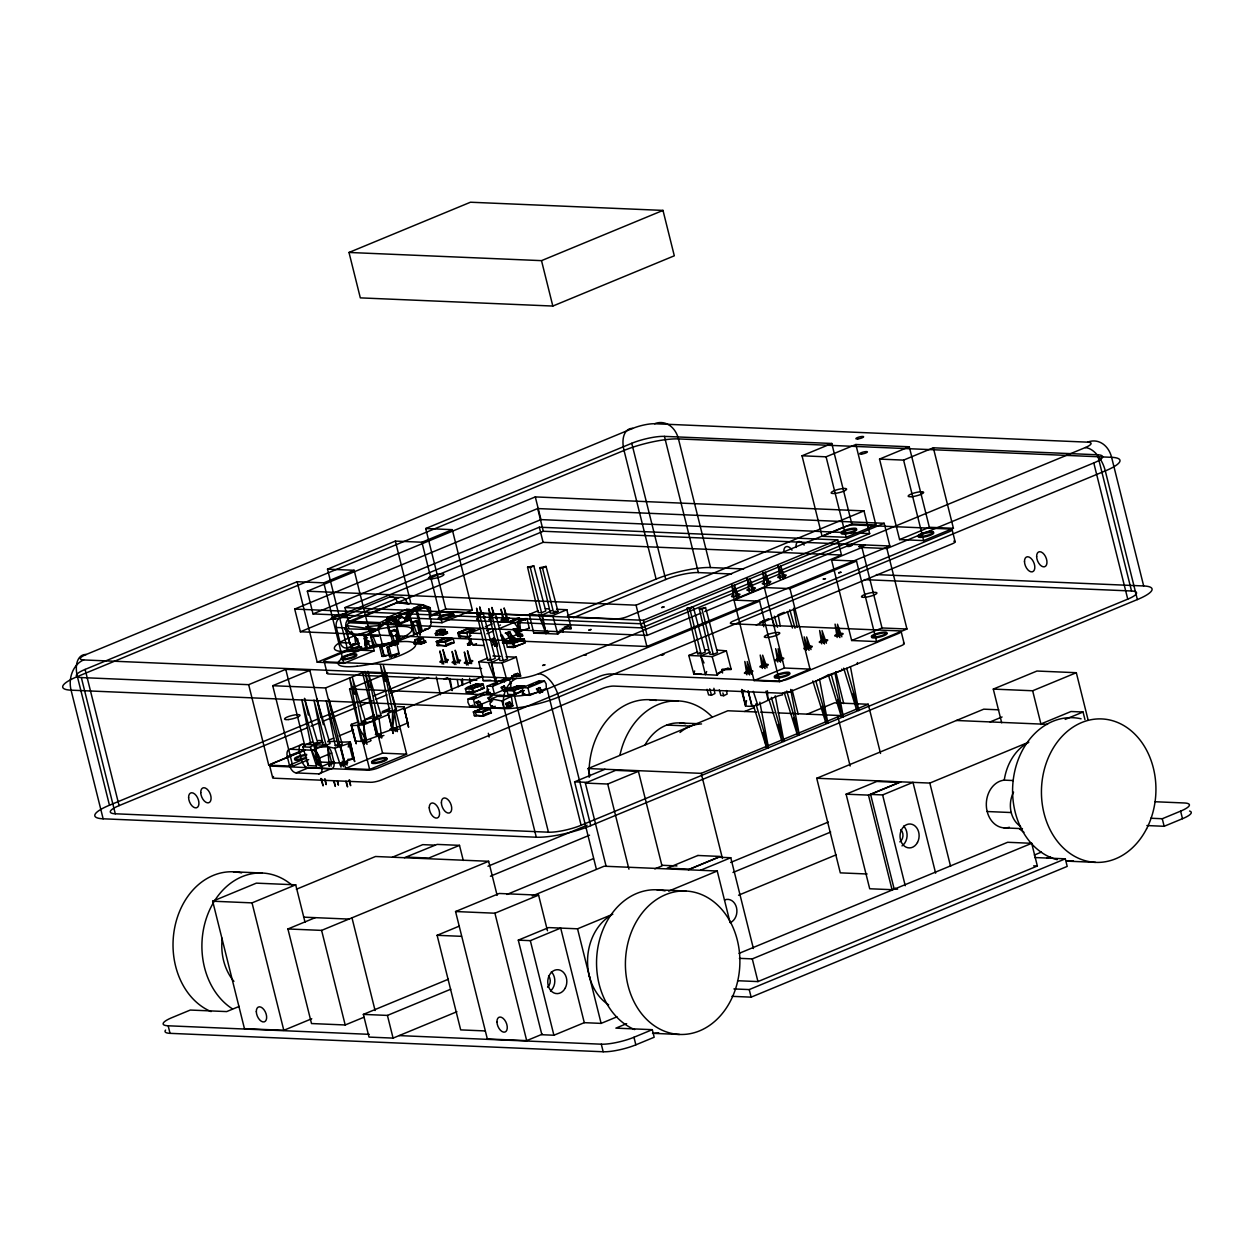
<?xml version="1.0" encoding="UTF-8"?>
<svg xmlns="http://www.w3.org/2000/svg" width="1254" height="1254" viewBox="0 0 1254 1254"><rect width="100%" height="100%" fill="white"/><g stroke="black" fill="none" stroke-linecap="round" stroke-linejoin="round"><path stroke-width="1.5" d="M329.3 762.448L329.269 766.46L327.607 746.71L315.13 747.4L320.287 766.21L319.723 762.04L334.975 762.683M533.514 684.48L533.875 684.355M373.018 719.592L372.971 720.972L363.613 724.843L366.999 744.327L364.648 740.785L376.874 736.396L373.018 719.592L379.037 718.464L388.395 714.592L388.238 713.338L396.515 709.153L383.269 664.949L392.627 710.752L392.094 728.778L393.145 733.496L388.395 714.592M857.375 663.899L857.438 662.551M467.883 645.214L472.523 643.851L467.883 645.214L467.491 643.757L469.215 643.553L469.498 638.223M523.294 690.672L522.322 694.152L523.545 694.622M470.093 644.869L471.206 638.788M491.976 696.754L489.922 692.443L484.561 692.239L468.071 699.042L467.899 702.24L469.905 706.519L475.282 706.739L490.142 700.594M488.997 693.603L494.374 693.823L510.88 687.004L510.676 682.348L508.999 679.543L503.653 679.323L487.163 686.126L487.351 690.829M522.604 687.631L522.416 690.829L524.454 695.108L529.815 695.327L546.336 688.509L546.133 683.853L544.455 681.047L539.095 680.828L522.604 687.631L527.965 687.897L544.455 681.047M488.088 693.117L488.292 689.825M517.839 688.728L518.012 685.86L524.799 686.11L513.247 690.891L506.992 690.625L507.948 694.402L514.203 694.669L524.219 690.531M312.277 741.898L304.236 745.252L302.904 746.882L308.186 765.567L316.557 766.053L317.074 761.915L313.923 744.719L301.759 699.591L310.835 744.578M339.693 742.258L350.195 741.851L348.878 743.481L352.797 758.889L341.511 762.965L341.01 767.103L334.771 748.23L327.607 746.71L331.448 761.915M403.976 706.833L408.569 727.116L403.976 706.833L397.487 706.598M480.329 628.818L470.125 633.035L469.247 638.741L473.119 645.042L484.279 645.512M348.267 747.055L348.878 743.481L334.771 748.23M785.333 691.879L782.402 693.603L782.559 694.857C769.658 696.958 759.046 708.4 745.472 705.955L746.538 700.625M493.794 684.386L495.361 684.073L494.076 684.386M496.49 683.258L496.333 683.273M529.251 685.891L530.16 685.656M531.962 684.684L531.32 685.139M453.243 638.85L444.104 638.364L453.243 638.85L454.183 642.644L446.283 645.904L437.129 645.528L436.815 641.39L445.139 641.468L446.283 645.904L439.339 644.964L437.427 641.139L436.188 641.734L445.342 642.126L453.243 638.85L452.428 638.443M466.19 636.907L467.883 636.969L466.723 632.533L457.788 632.8L466.943 633.192L474.843 629.916L466.316 629.179L457.788 632.8L458.729 636.593L467.883 636.969L471.049 635.668M473.416 711.943L474.655 711.332L476.551 715.156L483.511 716.112L482.351 711.661L473.416 711.943L482.555 712.319L490.455 709.059L481.944 708.322L473.416 711.943L474.357 715.721L483.511 716.112L491.396 712.836L489.64 708.651M475.313 697.428C478.605 696.08 472.35 698.321 475.36 697.537M501.929 681.361L500.503 681.659L501.882 681.345M535.975 683.148L537.386 682.834L536.069 683.022M409.165 614.899L407.691 619.789C413.209 614.162 413.538 604.71 423.194 604.82L430.216 607.72L430.937 614.397L427.504 607.061L423.633 606.873M349.38 745.393L350.195 741.851L354.616 761.476L350.195 741.851M415.262 607.516L410.904 609.977L406.077 618.755L409.447 609.319L406.86 609.334L387.031 617.626L387.58 619.868L389.994 619.742L392.032 617.391L398.991 621.404L397.863 623.943L390.558 619.382L387.486 619.021L386.812 622.062L377.282 629.774L365.29 636.405L369.679 645.998L384.288 644.117M491.396 698.854L489.922 704.137L491.834 707.711L503.936 708.228L512.572 704.654L511.381 696.362L499.672 695.437L491.396 698.854L501.945 700.97L511.381 696.362L498.528 696.409M694.638 670.953L693.791 673.962L717.257 675.201L719.89 672.019L727.869 668.021L731.192 669.385L726.364 650.857L716.739 650.027M483.809 693.807L482.978 693.854M410.074 619.335L413.82 634.414L429.714 627.925L431.439 622.517L428.429 610.432L425.075 607.453L415.967 610.212L410.152 613.598L407.785 620.354L393.803 624.57L397.314 616.075L407.174 612.814L404.525 620.855L411.187 619.429L414.557 634.618L391.844 643.506L392.941 643.521L387.705 622.486L382.783 622.721M408.773 609.914L414.588 610.118L415.748 607.391L417.096 608.425L427.504 607.061L411.625 611.137M496.631 677.85L495.393 680.969L483.245 680.624L478.762 661.767L487.602 658.162M538.154 610.729L529.298 614.335L533.781 633.192L545.945 633.536L547.167 630.417M706.66 671.533L705.438 674.668L700.767 655.967L688.791 655.466L693.791 673.962L700.97 673.743M392.957 643.13L399.775 640.966L393.019 643.239M358.769 635.323L366.591 635.292L377.282 629.774L380.213 622.595L385.746 619.758L386.812 622.062M472.021 688.336L474.278 692.004L472.633 692.898L472.021 688.336L481.74 684.323L483.229 684.339L484.169 688.132L472.633 692.898L466.378 692.631L465.438 688.854L476.457 684.104L483.229 684.339L471.692 689.12L465.438 688.854L466.253 688.101M513.043 642.926L515.3 646.594L513.654 647.487L513.043 642.926L522.777 638.913L524.25 638.929L525.207 642.722L513.654 647.487L507.4 647.221L506.459 643.443L517.479 638.678L524.25 638.929L512.714 643.71L506.459 643.443L507.274 642.691M516.319 693.791L514.203 694.669L513.591 690.108L524.799 686.11L523.31 686.095M501.725 681.11L503.262 680.906L501.788 680.985M502.149 681.283L495.393 680.969L491.27 662.723L499.578 658.616M564.002 628.834L571.197 628.615L568.156 626.012L557.764 634.069L545.945 633.536L541.822 615.291L551.713 610.541M389.633 634.477L386.561 621.843L387.172 620.62L397.314 616.075L400.81 615.808L407.785 620.354M389.853 644.854L389.257 643.647L384.398 645.732L376.419 644.525L382.47 644.822L378.536 629.916L380.84 625.433L387.705 622.486M361.544 741.412L357.703 725.956L365.619 738.967L364.648 740.785L363.613 724.843L351.245 725.705L355.18 741.114L361.544 741.412L365.619 738.967L364.867 733.668M400.81 615.808L396.06 624.461L399.242 640.433L396.06 624.461L386.561 621.843M359.428 643.365L350.477 644.964L345.085 628.771L349.396 621.263L397.346 602.406L406.986 602.641A7.979 6.364 -87.6 0 0 399.023 597.578L389.398 597.17L340.524 617.391A7.979 6.364 -87.6 0 0 336.338 627.47L340.116 642.597A7.979 6.364 -87.6 0 0 348.079 647.66L357.703 648.067L361.324 646.578M529.925 685.515L530.818 685.593L529.893 685.828M398.991 621.404L392.032 617.391L389.994 619.742L387.031 617.626L390.558 619.382L386.749 621.639L385.746 619.758L387.486 619.021M425.576 640.778L420.952 642.691L413.695 642.393L414.055 643.788L421.297 644.101L425.921 642.189L424.604 640.841M447.176 631.844L442.552 633.756L435.295 633.458L435.655 634.853L442.897 635.167L447.521 633.254L447.176 631.844L442.615 631.75L445.86 631.922L444.872 629.477L440.373 629.273L436.392 630.919L436.658 633.521L441.455 633.725L445.86 631.922M399.07 653.726L396.828 643.992L387.22 647.095L389.696 656.767L399.07 653.726L397.33 653.6M529.298 628.301L527.056 618.551L517.447 621.67L519.908 631.326L529.47 628.082M500.471 624.978L500.017 625.213M472.868 698.603L474.796 698.086L472.93 698.478M504.124 680.029L502.258 680.42L504.124 680.029L503.34 679.919M315.13 747.4L316.604 745.801L313.923 744.719L310.318 747.196L302.904 746.882M462.428 678.759L462.726 684.982M404.415 638.208L404.572 638.067M417.41 642.518L414.055 643.788M511.334 683.289L509.861 683.775M544.832 664.965L542.606 665.498L544.816 664.777M588.894 630.01L591.136 629.461L588.988 630.182M508.81 707.193L511.052 706.629M511.068 706.801L508.905 707.35M586.355 654.745L584.145 655.309L586.323 654.588M661.704 607.422L663.946 606.858M663.962 607.046L661.767 607.579M661.469 654.917L663.711 654.353M663.742 654.51L661.563 655.09M838.66 572.717L840.917 572.153M840.917 572.341L838.691 572.874M394.273 655.873L396.515 655.309L394.305 656.03M512.714 643.71L513.529 642.957M471.692 689.12L472.507 688.368M517.526 685.844L518.545 685.844L506.992 690.625L518.012 685.86M513.247 690.891L514.077 690.123M492.524 705.657L491.49 706.582L493.48 706.692M365.29 636.405L366.591 635.292L360.791 635.182M473.15 699.058L473.714 698.588M480.596 695.312L480.376 695.045M482.806 694.418L482.618 694.183M509.108 706.958L507.604 706.425L506.867 704.105L509.594 701.911L512.917 705.798L507.29 707.334L505.879 703.447L509.594 701.911L510.942 705.736L512.917 705.798M538.624 682.38L537.214 682.584L538.64 682.333M496.741 683.305L496.114 683.54M515.551 630.166L517.526 628.599L520.504 634.085L522.369 634.446L522.699 635.888L520.332 636.875L517.777 636.295L513.262 628.912L517.526 628.599L513.262 628.912L515.551 630.166L518.137 635.073L522.369 634.446M494.013 684.261L494.797 684.308M531.79 684.794L532.856 684.747L531.931 684.982M493.214 684.809L493.449 684.621M509.97 678.837L517.604 673.429L520.645 676.047L511.663 676.314M513.56 630.543L516.005 628.818L520.269 635.355L522.699 635.888M476.175 702.804L478.526 701.158L479.686 701.707L482.367 705.783L479.984 706.786L476.003 702.083L478.526 701.158L482.367 705.783M414.588 610.118L413.695 608.206L414.698 610.087L423.194 604.82L397.346 602.406A7.979 6.364 -87.6 0 0 389.398 597.17M389.994 729.201L392.91 727.304M529.517 686.157L528.859 686.204M506.992 690.625L507.807 689.857M496.176 683.461L497.399 683.242L496.474 683.477M391.624 656.83L389.884 656.532A17.854 3.746 -14 0 1 396.17 653.883M501.945 687.929L504.202 686.769L506.067 690.123L507.086 689.778L503.779 690.499L501.929 687.145L500.926 687.411L503.638 691.126L507.227 690.484M477.084 703.228L479.341 702.068M488.637 698.447L491.035 696.66L487.618 697.945L491.537 702.005M537.386 689.434L539.659 688.274L541.509 691.628L542.543 691.283L539.236 692.004L537.37 688.65L536.367 688.932L539.095 692.631L542.684 691.989M365.886 719.294L374.46 714.952M817.169 680.546L827.452 675.326M469.215 643.553L471.661 642.33M365.572 648.099L364.271 635.95L377.282 629.774L345.085 628.771L353.644 635.668L356.935 635.104M515.002 630.997L517.259 629.869M707.052 689.308L708.588 694.888L711.52 695.202L714.921 693.54L713.902 688.274M719.279 689.825L720.815 695.406L723.746 695.719L727.148 694.058L726.458 690.546M457.788 632.8L459.027 632.204L460.422 636.656M521.915 630.386C519.877 634.555 520.849 627.094 519.344 621.749L517.447 621.67M506.929 640.825L502.509 641.202L504.563 641.938L506.929 640.825L507.259 642.283L504.892 643.271L502.399 642.691L507.259 642.283M505.409 633.192L507.4 632.8L510.221 638.004L512.275 638.756L514.657 637.628L514.986 639.085L512.604 640.073L510.112 639.509L507.165 634.038L505.409 633.192L509.814 631.797L512.792 637.283L514.657 637.628M429.714 627.925L422.394 631.326L417.127 610.306M444.135 642.079L451.957 638.505L445.201 638.129L437.317 641.484L444.135 642.079L437.317 641.484L445.295 638.521L451.957 638.505L444.041 641.656M465.736 633.145L473.557 629.571L466.786 629.194L458.917 632.549L465.736 633.145L458.917 632.549L466.896 629.586L473.557 629.571L465.626 632.721M481.364 712.272L489.185 708.698L482.414 708.322L474.545 711.676L481.364 712.272L474.545 711.676L482.524 708.714L489.185 708.698L481.254 711.849M527.573 567.184L530.285 567.498L533.812 565.899L545.788 610.964L541.54 612.72L538.17 612.579L527.573 567.184L533.812 565.899M539.8 567.701L542.512 568.015L546.039 566.416L558.014 611.482L553.751 613.253L550.381 613.096L539.8 567.701L546.039 566.416M477.037 614.617L479.749 614.93L483.276 613.331L495.236 658.397L490.988 660.153L487.618 660.012L477.037 614.617L483.276 613.331M489.248 615.134L491.976 615.448L495.502 613.849L507.462 658.914L503.215 660.67L499.844 660.529L489.248 615.134L495.502 613.849M687.067 608.315L689.778 608.629L693.305 607.03L705.281 652.096L701.017 653.851L697.647 653.71L687.067 608.315L693.305 607.03M699.293 608.833L702.005 609.146L705.532 607.547L717.492 652.613L713.244 654.369L709.874 654.227L699.293 608.833L705.532 607.547M507.98 642.816L516.397 638.991C541.164 638.788 487.461 647.801 516.397 638.991L522.746 639.556M466.958 688.227L475.376 684.402C500.127 684.198 446.455 693.211 475.376 684.402L481.708 684.966M508.513 689.982L516.946 686.173C541.697 685.969 488.025 694.982 516.946 686.173L523.279 686.737M688.916 726.865L690.782 726.082L666.72 725.063M489.969 629.21L489.734 629.445M507.29 707.334L510.942 705.736M507.604 706.425L511.397 704.779M519.485 618.222L509.892 621.341L517.588 618.144L519.485 618.222L520.065 619.413M387.267 655.419L381.984 656.312L379.664 646.766L384.398 645.732M391.687 655.826L393.521 655.027M522.589 639.164L514.156 642.785L507.917 642.393M481.567 684.574L473.134 688.18L466.896 687.803M523.122 686.346L514.704 689.951L508.466 689.575M376.2 734.201L375.338 734.562M476.003 702.083L478.934 705.814L481.317 704.795M390.135 644.697L392.941 643.521M506.365 704.67L510.049 703.118M491.96 639.195L494.374 638.176L497.352 643.663L494.969 644.65L491.96 639.195L489.859 639.665L491.74 640.433L494.687 645.888L497.164 646.453L496.85 644.995L494.969 644.65M507.4 632.8L509.814 631.797M501.929 687.145L504.343 686.126L506.146 689.465M537.37 688.65L539.784 687.647L541.603 690.97M379.664 646.766L389.257 643.647M486.881 633.756L493.668 630.934M498.778 628.818L514.062 622.486L517.573 627.251L517.071 634.508L503.465 640.136M491.74 640.433L494.107 639.462L497.101 644.917L494.687 645.888M518.137 635.073L520.504 634.085M487.163 686.126L492.508 686.377L508.999 679.543M468.071 699.042L473.432 699.277L489.922 692.443M349.004 252.462L470.469 202.223L662.99 210.406L674.307 255.8L552.826 306.054L360.321 297.872L349.004 252.462L541.509 260.644L662.99 210.406M86.165 654.494L632.815 428.366A15.957 3.339 -14 0 1 654.588 423.742L1087.72 442.16A23.92 19.076 -87.6 0 1 1111.608 457.318L1143.679 585.963A39.877 8.355 -14 0 1 1137.378 599.553L590.728 825.681A39.877 8.355 -14 0 1 536.289 837.217L103.141 818.799L71.07 690.17A23.92 19.076 -87.6 0 1 83.642 659.933A15.957 3.339 -14 0 1 86.165 654.494A23.92 13.559 67.5 0 0 77.387 676.58A39.877 8.355 -14 0 0 71.07 690.17L504.218 708.573A39.877 8.355 -14 0 0 558.657 697.036L1105.291 470.908A39.877 8.355 -14 0 0 1111.608 457.318L678.461 438.916A39.877 8.355 -14 0 0 624.037 450.452L77.387 676.58L109.459 805.225A39.877 8.355 -14 0 0 103.141 818.799M933.337 447.803L953.416 528.295L923.649 540.599L899.588 539.581L879.524 459.089L903.585 460.108L933.337 447.803L1097.563 454.779L1131.531 590.995A23.92 5.016 -14 0 1 1127.754 599.146L581.104 825.273A23.92 5.016 -14 0 1 548.437 832.186L115.29 813.783L81.338 677.568A23.92 5.016 -14 0 1 85.115 669.417L297.135 581.715L323.798 582.844L354.161 570.288L374.241 650.779L343.862 663.35L317.215 662.206L297.135 581.715M374.241 650.779L347.577 649.65L327.513 569.159L395.339 541.101L421.924 542.23L452.286 529.658L472.35 610.149L441.988 622.721L430.592 622.235M472.35 610.149L445.781 609.021L425.702 528.53L631.765 443.289A23.92 5.016 -14 0 1 664.432 436.376L831.778 443.477L851.842 523.984L875.903 525.003L855.839 444.512L826.088 456.817L802.027 455.782L822.091 536.289L846.152 537.308L875.903 525.003M307.355 591.198L535.301 496.913L864.006 510.88L869.665 533.593L641.719 627.878L313.014 613.911L307.355 591.198L636.06 605.18L864.006 510.88M294.721 609.068L537.668 508.56L884.18 523.294L889.854 545.992L646.892 646.5L300.38 631.765L294.721 609.068L641.233 623.787L884.18 523.294M313.014 613.911L540.96 519.611L869.665 533.593M701.111 613.081L647.127 635.417L348.737 622.736L344.96 607.61L539.33 527.197L837.719 539.894L841.481 555.02L704.717 611.591M300.38 631.765L543.327 531.257L889.854 545.992M340.524 617.391L350.164 617.799L399.023 597.578M348.737 622.736L543.107 542.339L841.481 555.02M387.58 619.868L407.675 611.544L406.86 609.334M387.878 621.639L391.358 620.197M370.071 632.314L375.385 630.119M81.338 677.568L248.668 684.684L285.771 669.338L309.832 670.373L323.36 724.655M802.027 455.782L831.778 443.477M411.187 619.429L396.656 625.433L400.465 640.449M348.079 647.66L358.942 643.161M395.668 644.791L390.872 631.044L394.524 629.539L396.248 630.934L398.521 644.086M417.519 635.747L412.738 622L416.375 620.495L418.115 621.89L420.388 635.026M317.215 662.206L347.577 649.65M429.699 615.683L445.781 609.021M359.287 645.841L327.028 659.181A7.869 1.646 -14 0 0 325.774 661.861L481.583 668.492M364.663 643.615L370.04 641.39M429.181 616.921L436.361 613.958A7.869 1.646 -14 0 1 447.098 611.67L501.631 613.99M364.945 645.073L368.566 643.568M308.703 759.626L292.809 766.21L272.729 685.703L309.832 670.373M387.22 647.095L396.828 643.992M414.792 639.853L418.773 638.208L423.272 638.411L424.26 640.857L419.855 642.659L415.058 642.456L414.792 639.853L419.291 640.042L423.272 638.411M439.386 631.64L442.427 630.997L439.386 631.64L439.731 633.035L441.079 633.098L440.734 631.687M436.392 630.919L440.891 631.107L444.872 629.477M421.172 641.327L419.479 642.032L419.134 640.622L417.786 640.575L418.131 641.97L419.824 641.28M381.529 646.86L383.959 656.422L381.984 656.312M415.027 643.741L419.541 641.876L418.679 641.876M436.627 634.806L438.367 634.085M420.921 643.349L424.291 642.785L422.614 642.644M442.505 634.414L445.891 633.85L444.198 633.709M389.586 656.688L389.492 656.281A17.854 10.11 67.5 0 1 387.298 647.503L387.502 647.001A17.854 3.746 -14 0 1 394.555 644.086L394.963 644.337A17.854 10.11 67.5 0 0 395.026 645.12M436.188 641.734L444.715 638.114M325.523 687.96L362.516 672.646L386.577 673.68L406.657 754.171L369.648 769.47L345.587 768.451L325.523 687.96L272.729 685.703M879.524 459.089L909.275 446.785L929.355 527.276L953.416 528.295M444.527 641.719L445.342 642.126M466.127 632.784L466.943 633.192M473.416 629.759L474.843 629.916L474.028 629.508M485.439 626.702L492.226 623.881M446.785 644.509L451.801 642.44M444.606 645.841L452.49 642.565M486.975 630.448L488.433 629.837M486.803 630.652L488.746 629.853M369.648 769.47L349.584 688.979L386.577 673.68M519.344 621.749L527.056 618.551M473.119 645.042L476.52 643.631M491.568 645.058L494.969 643.647M109.459 805.225L317.623 719.106M321.243 717.617L355.634 703.384M359.255 701.895L370.102 697.396M373.723 695.892L386.404 690.656M390.025 689.167L418.977 677.176M567.404 615.777L656.108 579.097A39.877 8.355 -14 0 1 710.532 567.545L743.7 568.955M506.459 643.443L517.996 638.662L516.993 638.662M115.29 813.783A23.92 5.016 -14 0 1 119.083 805.632L307.324 727.759M310.945 726.254L320.005 722.508M323.626 721.019L356.199 707.538M359.82 706.049L372.501 700.798M376.106 699.309L386.969 694.81M390.59 693.305L428.602 677.583M573.407 617.689L665.733 579.505A23.92 5.016 -14 0 1 698.384 572.576L731.552 573.987M515.206 646.218L523.075 643.6M529.298 614.335L538.922 615.165L545.945 633.536L548.672 632.408M487.618 660.012L490.455 658.836M290.223 749.265L312.842 750.237L324.99 745.205A7.979 4.514 67.5 0 1 331.699 752.98L333.815 761.476A7.979 4.514 67.5 0 1 330.884 768.843L318.735 773.875L296.116 772.903A7.979 4.514 67.5 0 1 289.423 765.144L287.307 756.632A7.979 4.514 67.5 0 1 290.223 749.265L302.371 744.249L326.15 745.237L330.037 743.622L316.713 698.823L320.977 717.429M390.041 708.338L382.251 711.567L389.555 710.626L394.461 712.084L397.393 731.646L395.512 728.025L392.69 728.527L394.461 712.084L403.819 708.212M351.245 725.705L351.386 724.326L358.644 721.802M361.779 723.527L365.666 721.912L352.421 677.724L361.779 723.527L358.691 723.386L349.552 677.787L354.443 694.293M377.203 717.147L381.091 715.532L367.845 671.329L377.203 717.147L374.115 717.006L364.977 671.407L369.867 687.913M322.576 741.725L313.923 744.719L319.3 759.375M287.307 756.632L299.455 751.616A7.979 4.514 67.5 0 1 302.371 744.249M304.91 750.002L272.51 763.404A7.869 1.646 -14 0 0 271.272 766.084L367.516 770.191A7.869 1.646 -14 0 0 378.269 767.903L599.694 676.314A8.073 1.693 -14 0 1 610.714 673.978L778.17 681.094A7.869 1.646 -14 0 0 788.923 678.822L898.256 633.583A7.869 1.646 -14 0 0 899.494 630.903L732.038 623.787A8.073 1.693 -14 0 1 733.308 621.043L949.215 531.727A7.869 1.646 -14 0 0 950.469 529.047L854.209 524.956A7.869 1.646 -14 0 0 843.456 527.229L627.564 616.545A8.073 1.693 -14 0 1 616.529 618.88L567.843 616.811M328.313 740.33L333.721 738.089M339.113 735.863L353.518 729.906M403.929 709.043L483.135 676.282M248.668 684.684L268.748 765.175L304.064 750.566M822.091 536.289L851.842 523.984M325.648 744.03L323.062 745.095L313.986 700.108L326.15 745.237M465.438 688.854L476.975 684.073L475.971 684.073M333.203 717.962L328.94 699.34L342.248 744.139L338.361 745.754L326.212 700.625L335.288 745.628L339.176 744.014M289.423 765.144L301.571 760.112A7.979 4.514 67.5 0 0 308.265 767.887L330.884 768.843M469.67 691.267L466.378 692.631L468.886 691.393M344.96 607.61L643.349 620.291L837.719 539.894M474.184 691.628L482.053 689.01M312.842 750.237A7.979 4.514 67.5 0 1 319.551 758.012L331.699 752.98M376.905 735.032L392.173 729.405M395.512 728.025L407.597 723.025M296.116 772.903L308.265 767.887M83.642 659.933L516.773 678.336A15.957 3.339 -14 0 0 538.546 673.727L1085.196 447.6A15.957 3.339 -14 0 0 1087.72 442.16M318.735 773.875A7.979 4.514 67.5 0 0 321.667 766.507L333.815 761.476M469.905 706.519L473.213 705.14M789.957 588.612L810.021 669.103L779.659 681.674L754.046 680.577L733.982 600.086L764.344 587.53L789.957 588.612L856.513 561.087L876.577 641.578L906.956 629.022L886.876 548.531L861.953 547.465L831.574 560.021L851.654 640.512L876.577 641.578M478.934 705.814L482.226 705.077M513.591 690.108L515.755 693.384L523.137 690.75M481.74 711.911L482.555 712.319M491.834 707.711L495.299 706.284M522.526 694.873L524.924 693.87M345.587 768.451L382.58 753.137L406.657 754.171M899.588 539.581L929.355 527.276M506.036 704.576L509.751 703.039M483.997 714.717L489.013 712.648M481.818 716.034L489.718 712.774M349.584 688.979L514.485 695.986A23.92 5.016 -14 0 0 547.136 689.057L759.595 601.183L779.659 681.674M886.876 548.531L1093.786 462.93A23.92 5.016 -14 0 0 1097.563 454.779M759.94 622.313L768.749 618.677M778.891 614.476L784.173 612.297M756.131 624.962L952.241 543.828A7.869 1.646 -14 0 0 953.792 541.164M697.647 653.71L700.484 652.535M704.027 662.974L700.767 655.967L710.297 652.033M311.76 1018.75L283.812 1030.318L244.452 1028.641L212.678 901.203L256.349 883.145L295.709 884.822L305.051 922.301M754.046 680.577L784.424 668.021L810.021 669.103M851.654 640.512L882.017 627.956L906.956 629.022M212.678 901.203L252.038 902.88L295.709 884.822M296.352 889.258L375.542 856.498L488.637 861.294L497.133 895.356M590.007 776.116L588.126 768.545L727.822 710.767L756.695 711.99M788.625 692.349L901.265 645.7A7.869 1.646 -14 0 0 903.35 643.114M392.392 857.203L422.755 844.647L434.793 845.149M596.293 868.85L574.598 781.838L604.977 769.266M744.672 711.488L753.607 707.789M404.415 857.72L437.144 844.397L459.497 845.353L463.275 860.479M606.121 866.31L585.367 783.076L616.999 769.784M459.497 845.353L428.79 858.049L406.437 857.093M585.367 783.076L607.72 784.032L638.411 771.335L662.002 865.918L654.776 868.897M363.989 1017.213L345.195 1024.973L311.509 1023.546L287.918 928.963L315.256 917.662M807.231 714.137L834.568 702.836L868.254 704.262L880.527 753.45M287.918 928.963L321.604 930.39L488.637 861.294M588.126 768.545L701.221 773.357L868.254 704.262M487.978 866.248L587.123 825.226M490.408 876.217L589.552 835.195M542.418 1034.127L526.696 1040.632L487.336 1038.955L455.563 911.533L499.233 893.475L538.593 895.137L547.465 930.75M1001.695 722.821L993.293 689.089L1036.948 671.031L1076.324 672.708L1088.002 719.561M506.898 894.447L593.408 858.645M239.263 1006.398L226.692 1011.586L190.279 1010.05L171.939 1017.637A23.92 5.016 -14 0 0 168.161 1025.788L170.042 1033.343L603.19 1051.761A23.92 5.016 -14 0 0 635.841 1044.833L654.18 1037.246L652.299 1029.675L615.886 1028.139L626.655 1023.672M485.032 1030.929L460.688 1029.895L437.113 935.296L459.325 926.11M532.213 895.967L604.146 866.216L717.241 871.013L729.969 922.098M867.11 873.991L840.305 872.862L816.73 778.264L983.763 709.168L998.733 709.811M455.563 911.533L494.922 913.21L538.593 895.137M993.293 689.089L1032.653 690.766L1076.324 672.708M990.111 721.912L1002.071 716.974M846.105 794.174L876.812 781.461L899.165 782.418L868.458 795.114L846.105 794.174L869.696 888.757L892.049 889.697L895.654 888.208M616.999 1016.822L601.121 1023.389L584.286 1022.668L553.907 1035.24L541.885 1034.722L518.294 940.139L548.672 927.584L577.545 928.806L612.814 914.213M688.368 869.79L718.73 857.219L730.768 857.736L753.403 948.541M897.598 889.149L894.165 889.008L870.589 794.409L900.952 781.853M1040.648 724.06L1071.026 711.504L1083.048 712.006L1084.945 719.577M518.294 940.139L530.332 940.657L560.695 928.085L584.286 1022.668M700.39 870.307L730.768 857.736M870.589 794.409L882.612 794.926L912.99 782.355L935.625 873.16M1065.195 719.404L1083.048 712.006M456.926 1011.712L393.082 1038.108L369.021 1037.089L363.362 1014.392L448.399 979.217M730.643 862.454L828.345 822.044M668.648 891.124L717.241 871.013M816.73 778.264L929.825 783.076L1028.829 742.133M363.362 1014.392L387.423 1015.411L450.75 989.218M732.994 872.471L830.697 832.045M738.543 895.215L836.026 854.883M739.045 953.385L1007.636 842.28L1031.697 843.315L1037.356 866.012L757.949 981.584L737.587 980.722M739.343 958.338L752.29 958.887L1031.697 843.315M1034.284 855.056L1041.478 852.077M1046.949 858.159L1050.539 856.686M399.164 1035.6L601.293 1044.19A23.92 5.016 -14 0 0 633.96 1037.262L652.299 1029.675M733.903 988.936L749.234 989.578L1065.32 858.833L1067.201 866.404L751.13 997.149L731.96 996.334M1150.764 818.235L1162.27 818.737L1180.61 811.134A23.92 5.016 -14 0 0 1184.387 802.983L1155.232 801.745M1146.893 825.555L1164.151 826.292L1182.491 818.705A23.92 5.016 -14 0 0 1189.544 811.024M382.219 656.422L385.26 655.184M507.165 634.038L509.547 633.066L512.541 638.521L514.986 639.085M503.638 691.126L507.086 689.778M478.777 706.425L481.207 705.422M539.095 692.631L542.543 691.283M541.822 615.291L552.716 615.495L566.871 609.726L571.197 628.615L563.438 628.144M491.27 662.723L502.164 662.927L516.334 657.159L520.645 676.047L512.886 675.577M477.272 702.695L479.686 701.707M688.791 655.466L697.647 651.861M700.767 655.967L712.194 656.626L726.364 650.857M490.345 701.644L492.759 700.657M510.112 639.509L512.541 638.521M391.875 729.154L395.073 727.869M370.949 636.53L378.394 636.123L370.949 636.53L374.695 645.841M350.477 644.964L353.942 643.647M517.777 636.295L520.269 635.355M435.655 634.853L438.634 633.944M353.644 635.668L354.521 635.339L357.672 641.405M467.491 643.757L469.921 642.894M435.295 633.458L437.082 632.831M413.695 642.393L415.482 641.766M829.27 674.699L841.951 670.294L841.795 669.04M509.767 683.32L511.397 683.069M507.4 647.221L510.002 646.374M522.589 643.584L525.207 642.722M481.567 688.979L484.169 688.132L481.05 687.991M381.796 713.071L389.555 710.626L380.401 665.028L385.291 681.533M538.781 681.424L539.628 681.957L537.715 681.925L539.533 681.706M381.059 645.622L384.79 644.525M445.029 678.853L447.944 677.991L443.791 678.806M363.942 638.772L367.516 637.722M419.463 632.032L421.642 631.922L414.886 634.195M486.865 692.647L487.837 689.167L488.794 689.402M364.961 641.797L368.645 640.747M510.221 638.004L512.792 637.283M564.378 627.016L568.156 626.012M513.827 674.448L517.604 673.429M471.269 679.966L474.404 679.276M327.655 741.725L336.119 741.255M361.732 647.205C355.258 648.631 366.873 649.039 365.886 647.189M538.922 615.165L542.198 614.476L545.945 633.536M488.386 662.598L491.646 661.908L495.393 680.969L488.386 662.598L478.762 661.767M332.232 762.902L341.511 762.965M492.853 638.396L494.374 638.176M347.781 759.407L352.797 758.889M314.723 742.979L323.015 742.603M380.84 625.433L365.792 626.655L378.536 629.916M458.729 636.593L461.033 636.405M451.895 642.816L454.183 642.644M437.129 645.528L439.433 645.34M489.107 713.024L491.396 712.836M474.357 715.721L476.645 715.532M504.343 686.126L503.45 686.189L504.202 686.769M539.784 687.647L538.906 687.694L539.659 688.274M533.781 633.192L544.957 632.612M483.245 680.624L490.69 680.232M723.746 669.777L731.192 669.385L722.508 669.134M412.738 622L418.115 621.89M390.872 631.044L396.248 630.934M523.247 638.929L524.25 638.929M483.229 684.339L481.74 684.323M852.171 544.487C840.838 546.446 851.764 547.826 852.422 544.502M397.377 653.475L399.242 653.506M704.764 649.729L708.4 649.807M744.798 690.656L741.553 690.531L745.472 705.955M497.336 621.78L514.062 622.486M855.839 444.512L909.275 446.785M425.702 528.53L452.286 529.658M831.574 560.021L856.513 561.087M876.374 574.598L1143.679 585.963M864.225 579.63L1131.531 590.995M327.513 569.159L354.161 570.288M733.982 600.086L759.595 601.183M556.604 609.287L566.871 609.726M554.644 611.341L558.014 611.482M505.534 614.162L528.89 615.15M349.396 621.263L380.213 622.595M424.589 629.053L427.708 629.179M336.338 627.47L345.963 627.878A7.979 6.364 -87.6 0 1 350.164 617.799M470.125 633.035L481.301 633.505M443.164 633.019L447.521 633.254M460.939 636.029L466.801 636.656M419.479 639.869L420.827 639.932M418.131 641.97L425.921 642.189M511.083 646.421L515.786 646.609M340.116 642.597L349.741 643.02A7.979 6.364 -87.6 0 0 357.703 648.067M506.052 656.72L516.334 657.159M476.802 680.264L328.799 673.978A7.869 1.646 -14 0 1 327.811 672.457M520.488 690.64L523.608 690.766M468.51 691.753L474.764 692.02M649.494 699.701L678.367 700.923M760.582 712.162L774.188 712.742M778.076 712.899L840.932 715.579M956.426 720.486L1047.529 724.357M679.699 722.931L698.212 723.715M378.003 715.407L381.091 715.532M362.578 721.787L365.666 721.912M364.82 738.919L365.619 738.967M318.328 740.487L322.043 740.659M335.288 745.628L338.361 745.754M1009.392 827.279A23.92 19.076 -87.6 0 1 986.49 807.686A23.92 19.076 -87.6 0 1 1004.25 780.145L1013.279 780.537M616.075 770.379L638.411 771.335M268.748 765.175L292.809 766.21M574.598 781.838L586.637 782.339M987.18 811.526L1011.241 812.545M1003.952 827.875L1022.465 828.659M1034.66 857.532L1065.32 858.833M1095.494 862.36L1066.621 861.122A71.776 57.214 -87.6 0 0 1073.424 860.934M1033.657 865.856L1037.356 866.012M661.642 865.26L676.956 865.918M233.448 871.796L262.337 873.035M656.971 889.807L685.844 891.03A71.776 57.214 -87.6 0 1 730.549 1000.864A71.776 57.214 -87.6 0 1 631.561 996.334A71.776 57.214 -87.6 0 1 685.844 891.03M303.593 917.16L348.941 919.088M437.113 935.296L461.441 936.33M652.503 1033.312L679.464 1034.456M168.161 1025.788L369.24 1034.331M545.365 608.676L549.174 608.895M492.916 655.999L500.534 656.438M489.029 708.902L490.455 709.059M377.282 629.774L346.919 625.589L349.098 628.379M397.346 602.406L408.945 604.271M426.344 607.093L430.216 607.72M396.734 620.918L389.994 619.742L397.863 623.943L392.032 617.391M539.236 692.004L540.286 692.992M503.779 690.499L504.845 691.487M491.38 701.284L488.621 697.663M387.172 620.62L392.141 623.583M397.314 616.075L400.198 617.987M505.879 703.447L506.867 704.105M345.085 628.771L354.521 635.339L355.744 644.415M508.293 632.016L509.547 633.066M387.956 618.943L389.148 619.993M351.277 631.17L354.521 635.339M504.829 641.719L500.581 635.214L502.086 634.994L505.064 640.465M317.074 761.915L310.318 747.196L316.557 766.053M380.072 734.405L381.733 738.057L379.037 718.464M372.767 635.809L375.902 643.521M785.129 578.219L780.568 565.726L782.857 579.16M769.69 584.599L765.144 572.106L767.432 585.54M754.265 590.979L749.72 578.486L751.992 591.919M738.841 597.359L734.295 584.881L736.568 598.299M355.195 635.982L359.287 647.252L357.609 638.584M841.857 636.813L837.484 624.21L839.914 637.612M826.433 643.192L822.06 630.605L824.489 643.992M811.009 649.572L806.635 636.985L809.065 650.371M782.465 661.375L778.091 648.788L780.521 662.19M767.04 667.771L762.667 655.168L765.097 668.57M751.601 674.15L747.227 661.548L749.657 674.95M394.022 727.869L395.276 731.458M378.598 734.248L379.837 737.838M363.174 740.628L364.412 744.233M780.521 572.749L778.138 565.632L780.035 579.034M765.097 579.129L762.714 572.012L764.611 585.414M749.657 585.524L747.274 578.392L749.187 591.794M734.233 591.904L731.85 584.772L733.762 598.174M753.262 691.315L757.777 705.109M508.325 620.871L504.108 607.939L506.788 620.808M494.295 614.805L491.897 607.422L493.418 614.773M482.069 614.288L479.671 606.889L481.191 614.256M471.645 663.648L467.428 650.716L470.093 663.585M459.419 663.131L455.202 650.199L457.882 663.068M447.192 662.614L442.976 649.682L445.656 662.551M345.759 781.383L347.562 786.932L346.417 781.414M333.533 780.866L335.335 786.415L334.191 780.897M320.71 778.499L323.109 785.897L321.588 778.546M839.098 636.687L835.054 624.116L837.155 637.502M823.674 643.083L819.614 630.496L821.731 643.882M808.25 649.462L804.19 636.875L806.306 650.262M779.706 661.266L775.646 648.679L777.762 662.065M764.282 667.645L760.222 655.058L762.338 668.445M748.842 674.025L744.798 661.454L746.898 674.824M722.868 692.96L723.746 695.719M711.52 695.202L709.748 688.838M843.676 668.147L856.78 710.344L853.112 693.227M828.251 674.542L841.356 716.724L837.688 699.607M812.827 680.922L825.931 723.103L822.263 705.986M787.34 611.497L792.465 628.003M771.915 617.877L774.753 627.047M784.283 692.725L797.387 734.907L793.719 717.805M768.859 699.105L781.963 741.286L778.295 724.185M753.435 705.485L766.539 747.666L763.263 732.461M503.653 679.323L504.5 682.066M529.815 695.327L527.965 687.897M494.374 693.823L492.508 686.377M475.282 706.739L473.432 699.277M444.135 632.784L444.543 634.163M422.535 641.719L422.943 643.098M317.811 743.105L304.503 698.306L308.327 715.046M504.845 622.313L501.036 609.209L503.309 622.25M490.439 614.303L488.809 608.692L491.082 621.733M478.762 615.651L476.583 608.174L478.856 621.216M468.165 665.09L464.356 651.986L466.613 665.028M455.939 664.573L452.13 651.469L454.387 664.51M443.712 664.056L439.903 650.951L442.176 663.993M349.004 780.051L350.634 785.662L349.662 780.066M337.326 781.399L338.408 785.145L337.765 781.414M324.551 779L326.181 784.628L325.209 779.032M846.716 668.288L858.786 710.626L850.447 666.752M831.292 674.668L843.362 717.006L835.007 673.132M815.852 681.047L827.938 723.386L819.583 679.511M789.801 609.805L795.052 628.207M774.376 616.184L777.527 627.235M786.791 691.017L799.394 735.189L790.678 689.418M771.367 697.396L783.969 741.569L775.254 695.798M755.943 703.792L768.545 747.948L759.83 702.177M712.194 656.626L717.257 675.201M552.716 615.495L557.764 634.069M502.164 662.927L506.71 679.652M501.945 700.97L503.936 708.228M589.631 977.258L589.364 976.239M752.149 706.112L748.042 690.782L751.851 706.237M364.271 635.95L367.312 647.44M340.571 746.82L344.646 762.244L340.822 746.82M403.663 706.958L407.691 722.32M741.788 689.778L745.55 704.591L741.757 689.465M372.971 720.972L376.874 736.396M1137.378 599.553L1105.291 470.908A23.92 13.559 67.5 0 0 1085.196 447.6M1093.786 462.93L1127.754 599.146M1180.61 811.134L1182.491 818.705M1162.27 818.737L1164.151 826.292M1032.653 690.766L1041.055 724.498M952.099 529.611L955.125 541.728M903.585 460.108L923.649 540.599M901.14 631.483L904.15 643.584M929.825 783.076L950.579 866.31M861.953 547.465L882.017 627.956M826.088 456.817L846.152 537.308M882.612 794.926L905.247 885.732M868.458 795.114L892.049 889.697M835.775 671.752L843.723 703.604M837.891 716.833L850.149 766.022M792.105 689.81L798.187 714.169M764.344 587.53L784.424 668.021M710.532 567.545L678.461 438.916A23.92 19.076 -87.6 0 0 654.588 423.742M664.432 436.376L698.384 572.576M721.708 669.495L722.586 673.006M702.005 609.146L713.244 654.369M689.778 608.629L701.017 653.851M631.765 443.289L665.733 579.505M752.29 958.887L757.949 981.584M656.108 579.097L624.037 450.452A23.92 13.559 67.5 0 1 632.815 428.366M701.221 773.357L722.445 858.488M749.234 989.578L751.13 997.149M643.349 620.291L647.127 635.417M641.233 623.787L646.892 646.5M636.06 605.18L641.719 627.878M541.509 260.644L552.826 306.054M607.72 784.032L628.944 869.163M535.301 496.913L540.96 519.611M537.668 508.56L543.327 531.257M539.33 527.197L543.107 542.339M542.512 568.015L553.751 613.253M530.285 567.498L541.54 612.72M590.728 825.681L558.657 697.036A23.92 13.559 67.5 0 0 538.546 673.727M547.136 689.057L581.104 825.273M633.96 1037.262L635.841 1044.833M512.275 638.756L512.604 640.073M577.545 928.806L601.121 1023.389M504.563 641.938L504.892 643.271M514.485 695.986L548.437 832.186M601.293 1044.19L603.19 1051.761M491.976 615.448L503.215 660.67M536.289 837.217L504.218 708.573A23.92 19.076 -87.6 0 1 516.773 678.336M479.749 614.93L490.988 660.153M530.332 940.657L553.907 1035.24M421.924 542.23L441.988 622.721M442.552 633.756L442.897 635.167M494.922 913.21L526.696 1040.632M415.967 610.212L421.234 631.342M416.375 620.495L419.573 634.9M420.952 642.691L421.297 644.101M395.339 541.101L410.748 602.876M394.524 629.539L394.806 630.699M388.238 713.338L392.094 728.778M362.516 672.646L382.58 753.137M345.963 627.878L349.741 643.02M323.798 582.844L343.862 663.35M324.143 661.297L327.153 673.398M387.423 1015.411L393.082 1038.108M319.551 758.012L321.667 766.507M351.982 917.834L375.087 1010.52M285.771 669.338L304.894 746.099M299.455 751.616L301.571 760.112M321.604 930.39L345.195 1024.973M269.626 765.52L272.651 777.621M252.038 902.88L283.812 1030.318M85.115 669.417L119.083 805.632M389.116 647.174L391.483 656.72M351.386 724.326L356.214 743.857L351.543 725.58M449.183 679.245L451.91 690.374M766.069 691.158L768.059 699.889L767.37 690.782M562.2 628.505L563.046 632.251M511.663 675.922L512.494 679.684M461.174 679.746L462.381 685.092M436.329 676.925L440.342 694.763M520.002 635.417L520.332 636.875M440.891 631.107L441.455 633.725M419.291 640.042L419.855 642.659M395.637 634.493L397.706 643.945M488.339 733.276L489.123 737.038M342.217 761.194L343.361 766.711M330.366 762.51L331.134 766.178M317.764 760.143L318.908 765.661M793.531 608.268L797.152 627.345M778.091 614.648L780.27 626.091M762.667 621.028L763.764 626.749M450.014 678.445L452.192 690.609M346.433 761.444L347.076 765.175M307.496 761.507L308.186 765.567M457.255 679.574L458.462 686.69M469.607 678.21L470.391 683.587M525.191 618.457L525.457 620.275M394.963 643.898L395.229 645.716M363.613 724.843L364.365 730.141M306.446 757.291A7.979 1.677 -14 0 1 296.289 759.375A7.979 1.677 -14 0 1 296.493 757.055A7.979 1.677 -14 0 1 306.713 754.391M796.086 547.496A7.979 4.514 67.5 0 1 798.359 541.603A7.979 4.514 67.5 0 1 804.159 545.098M783.938 552.512A7.979 4.514 67.5 0 1 786.211 546.634A7.979 4.514 67.5 0 1 792.011 550.13M522.322 630.041A17.854 3.746 -14 0 0 520.112 631.107L519.72 630.856A17.854 10.11 67.5 0 1 517.526 622.078L517.73 621.576A17.854 3.746 -14 0 1 524.783 618.661L525.175 618.912A17.854 10.11 67.5 0 0 525.254 619.695M512.29 622.642A17.854 10.11 67.5 0 0 511.977 621.843L512.181 621.341A17.854 3.746 -14 0 0 519.234 618.426L519.626 618.677A17.854 10.11 67.5 0 1 520.379 620.667M387.235 655.262A17.854 3.746 -14 0 1 384.335 656.297L383.943 656.046A17.854 10.11 67.5 0 0 381.749 647.268L381.953 646.766A17.854 3.746 -14 0 0 389.006 643.851L389.398 644.101A17.854 10.11 67.5 0 1 390.151 646.092M791.932 690.923A7.869 1.646 -14 0 1 781.195 693.196L613.739 686.079A8.073 1.693 -14 0 0 602.704 688.415L381.294 780.019A7.869 1.646 -14 0 1 370.541 782.292L274.281 778.201A7.869 1.646 -14 0 1 273.544 776.524M483.37 616.764A4.389 0.925 -14 0 1 483.417 618.238M478.401 619.476A4.389 0.925 -14 0 1 478.354 617.924M496.035 617.266A4.389 0.925 -14 0 1 495.863 618.661M490.894 619.962A4.389 0.925 -14 0 1 490.831 618.347M507.321 617.846A4.389 0.925 -14 0 1 508.372 619.053A4.389 0.925 -14 0 1 501.725 620.542A4.389 0.925 -14 0 1 503.591 618.677M445.922 659.62A4.389 0.925 -14 0 1 447.49 660.67A4.389 0.925 -14 0 1 440.906 662.284A4.389 0.925 -14 0 1 441.925 660.607M457.6 660.215A4.389 0.925 -14 0 1 459.826 661.124A4.389 0.925 -14 0 1 452.992 662.802A4.389 0.925 -14 0 1 454.685 660.936M469.529 660.78A4.389 0.925 -14 0 1 472.115 661.61A4.389 0.925 -14 0 1 465.156 663.319A4.389 0.925 -14 0 1 467.193 661.36M562.043 630.104A3.981 0.831 -14 0 1 558.532 632.204M559.817 630.229A3.981 0.831 -14 0 1 560.554 630.119M306.697 758.121A7.979 1.677 -14 0 1 296.54 760.269A7.979 1.677 -14 0 1 296.477 758.012A7.979 1.677 -14 0 1 306.619 755.284M511.052 677.505A3.981 0.831 -14 0 1 511.695 678.21A3.981 0.831 -14 0 1 508.528 679.511M399.038 729.185A4.389 0.925 -14 0 1 393.819 729.922A4.389 0.925 -14 0 1 395.543 728.308M383.896 735.471A4.389 0.925 -14 0 1 378.677 736.349A4.389 0.925 -14 0 1 379.398 734.969M370.588 740.032A4.389 0.925 -14 0 1 368.19 741.945M366.732 742.337A4.389 0.925 -14 0 1 362.798 742.634A4.389 0.925 -14 0 1 364.193 741.255M320.334 763.137A4.389 0.925 -14 0 1 316.635 763.905M782.998 575.116A4.389 0.925 -14 0 1 785.568 575.931A4.389 0.925 -14 0 1 778.624 577.655A4.389 0.925 -14 0 1 780.646 575.696M751.851 587.938A4.389 0.925 -14 0 1 754.924 588.581A4.389 0.925 -14 0 1 748.089 590.415A4.389 0.925 -14 0 1 749.249 588.643M768.138 581.401A4.389 0.925 -14 0 1 770.081 582.342A4.389 0.925 -14 0 1 763.451 584.035A4.389 0.925 -14 0 1 764.407 582.342M736.709 594.255A4.389 0.925 -14 0 1 739.343 595.054A4.389 0.925 -14 0 1 732.461 596.794A4.389 0.925 -14 0 1 734.092 594.929M334.081 763.09A4.389 0.925 -14 0 1 329.112 764.407M345.54 762.275A4.389 0.925 -14 0 1 346.809 763.372A4.389 0.925 -14 0 1 340.398 764.987M721.63 670.968A3.981 0.831 -14 0 1 722.053 671.846A3.981 0.831 -14 0 1 718.025 673.226M839.616 633.662A4.389 0.925 -14 0 1 842.688 634.305A4.389 0.925 -14 0 1 835.869 636.139A4.389 0.925 -14 0 1 837.014 634.367M824.489 639.979A4.389 0.925 -14 0 1 827.06 640.81A4.389 0.925 -14 0 1 820.116 642.518A4.389 0.925 -14 0 1 822.138 640.559M809.347 646.312A4.389 0.925 -14 0 1 811.463 647.283A4.389 0.925 -14 0 1 804.504 648.882A4.389 0.925 -14 0 1 806.996 646.86M780.521 658.162A4.389 0.925 -14 0 1 783.092 658.993A4.389 0.925 -14 0 1 776.148 660.701A4.389 0.925 -14 0 1 778.17 658.742M765.661 664.463A4.389 0.925 -14 0 1 767.37 665.529A4.389 0.925 -14 0 1 760.488 667.065A4.389 0.925 -14 0 1 763.028 665.043M749.375 670.984A4.389 0.925 -14 0 1 752.431 671.627A4.389 0.925 -14 0 1 745.613 673.476A4.389 0.925 -14 0 1 746.757 671.689M170.042 1033.343A23.92 5.016 -14 0 1 165.575 1030.083M900.842 829.646A7.383 5.894 -87.6 0 1 899.839 841.889M548.578 975.847A7.383 5.894 -87.6 0 1 547.606 987.227M620.009 754.845A71.776 57.214 -87.6 0 1 711.99 716.802M589.176 777.339A71.776 57.214 -87.6 0 1 656.25 700.516M680.013 732.477A49.862 39.736 -87.6 0 1 701.535 723.934M645.089 744.813A49.862 39.736 -87.6 0 1 685.499 723.715M1057.185 859.695A71.776 57.214 -87.6 0 1 1013.843 775.787A71.776 57.214 -87.6 0 1 1081.105 718.808M1020.584 826.402A23.92 19.076 -87.6 0 1 1013.577 792.136M1023.938 832.264A49.862 39.736 -87.6 0 1 1019.345 828.612M1004.25 780.145A49.862 39.736 -87.6 0 1 1028.374 742.493M903.632 826.057A11.96 9.53 -87.6 0 1 902.002 845.901M634.618 1029.581A71.776 57.214 -87.6 0 1 598.613 943.713A71.776 57.214 -87.6 0 1 665.075 890.904M658.742 1032.873A71.776 57.214 -87.6 0 1 654.666 1033.233M608.66 1004.862A49.862 39.736 -87.6 0 1 587.577 959.514A49.862 39.736 -87.6 0 1 611.309 915.154M724.546 899.964A11.96 9.53 -87.6 0 1 736.49 907.551A11.96 9.53 -87.6 0 1 730.204 922.662M551.352 971.787A11.96 9.53 -87.6 0 1 550.506 991.021M232.492 1008.89A71.776 57.214 -87.6 0 1 210.155 908.821A71.776 57.214 -87.6 0 1 291.618 884.869M211.095 1011.586A71.776 57.214 -87.6 0 1 175.09 925.718A71.776 57.214 -87.6 0 1 241.552 872.909M233.918 981.365A49.862 39.736 -87.6 0 1 222.24 938.274M858.927 546.697L865.135 545.271L858.99 546.587M823.267 579.066L825.508 578.69L823.329 579.019M697.882 855.479L667.191 868.176L689.543 869.132L720.235 856.435L697.882 855.479M911.956 496.678A7.979 1.677 -14 0 0 923.649 492.43A7.979 1.677 -14 0 0 912.113 493.653A7.979 1.677 -14 0 0 911.956 496.678M921.862 536.398A7.979 1.677 -14 0 0 933.556 532.166A7.979 1.677 -14 0 0 922.019 533.389A7.979 1.677 -14 0 0 921.862 536.398M834.929 493.402A7.979 1.677 -14 0 0 846.638 489.154A7.979 1.677 -14 0 0 835.086 490.377A7.979 1.677 -14 0 0 834.929 493.402M844.835 533.122A7.979 1.677 -14 0 0 856.545 528.89A7.979 1.677 -14 0 0 844.992 530.113A7.979 1.677 -14 0 0 844.835 533.122M432.238 578.752A7.979 1.677 -14 0 0 443.947 574.52A7.979 1.677 -14 0 0 432.395 575.743A7.979 1.677 -14 0 0 432.238 578.752M442.145 618.488A7.979 1.677 -14 0 0 453.854 614.241A7.979 1.677 -14 0 0 442.301 615.463A7.979 1.677 -14 0 0 442.145 618.488M335.084 618.99A7.979 1.677 -14 0 0 346.778 614.742A7.979 1.677 -14 0 0 335.241 615.965A7.979 1.677 -14 0 0 335.084 618.99M344.991 658.711A7.979 1.677 -14 0 0 356.685 654.478A7.979 1.677 -14 0 0 345.148 655.701A7.979 1.677 -14 0 0 344.991 658.711M288.342 719.561A7.979 1.677 -14 0 0 300.035 715.313A7.979 1.677 -14 0 0 288.498 716.536A7.979 1.677 -14 0 0 288.342 719.561M365.337 722.806A7.979 1.677 -14 0 0 377.046 718.558A7.979 1.677 -14 0 0 365.51 719.78A7.979 1.677 -14 0 0 365.337 722.806M375.244 762.526A7.979 1.677 -14 0 0 386.953 758.294A7.979 1.677 -14 0 0 375.416 759.516A7.979 1.677 -14 0 0 375.244 762.526M865.229 597.265A7.979 1.677 -14 0 0 876.938 593.032A7.979 1.677 -14 0 0 865.385 594.255A7.979 1.677 -14 0 0 865.229 597.265M875.135 637.001A7.979 1.677 -14 0 0 886.844 632.753A7.979 1.677 -14 0 0 875.292 633.975A7.979 1.677 -14 0 0 875.135 637.001M768.106 637.393A7.979 1.677 -14 0 0 779.8 633.145A7.979 1.677 -14 0 0 768.263 634.367A7.979 1.677 -14 0 0 768.106 637.393M778.013 677.113A7.979 1.677 -14 0 0 789.707 672.881A7.979 1.677 -14 0 0 778.17 674.103A7.979 1.677 -14 0 0 778.013 677.113M1036.635 556.572A7.979 4.514 67.5 0 0 1044.519 566.777A7.979 4.514 67.5 0 0 1044.237 554.534A7.979 4.514 67.5 0 0 1036.635 556.572M1024.487 561.604A7.979 4.514 67.5 0 0 1032.387 571.808A7.979 4.514 67.5 0 0 1032.089 559.566A7.979 4.514 67.5 0 0 1024.487 561.604M429.244 807.827A7.979 4.514 67.5 0 0 437.144 818.031A7.979 4.514 67.5 0 0 436.847 805.789A7.979 4.514 67.5 0 0 429.244 807.827M441.392 802.811A7.979 4.514 67.5 0 0 449.293 813A7.979 4.514 67.5 0 0 448.995 800.773A7.979 4.514 67.5 0 0 441.392 802.811M188.602 797.607A7.979 4.514 67.5 0 0 196.502 807.795A7.979 4.514 67.5 0 0 196.204 795.569A7.979 4.514 67.5 0 0 188.602 797.607M200.75 792.575A7.979 4.514 67.5 0 0 208.65 802.779A7.979 4.514 67.5 0 0 208.352 790.537A7.979 4.514 67.5 0 0 200.75 792.575M353.33 651.077A39.877 8.355 -14 0 0 411.845 629.869A39.877 8.355 -14 0 0 354.114 635.997A39.877 8.355 -14 0 0 353.33 651.077M357.092 666.219A39.877 8.355 -14 0 0 415.607 645.011A39.877 8.355 -14 0 0 357.892 651.124A39.877 8.355 -14 0 0 357.092 666.219M857.783 438.916A3.981 0.831 -14 0 0 863.63 436.8A3.981 0.831 -14 0 0 857.861 437.411A3.981 0.831 -14 0 0 857.783 438.916M861.561 454.042A3.981 0.831 -14 0 0 867.407 451.926A3.981 0.831 -14 0 0 861.639 452.537A3.981 0.831 -14 0 0 861.561 454.042M345.163 659.62A7.979 1.677 -14 0 0 356.732 655.356A7.979 1.677 -14 0 0 345.069 656.657A7.979 1.677 -14 0 0 345.163 659.62M442.348 619.413A7.979 1.677 -14 0 0 453.917 615.15A7.979 1.677 -14 0 0 442.254 616.451A7.979 1.677 -14 0 0 442.348 619.413M845.149 534.016A7.979 1.677 -14 0 0 856.717 529.768A7.979 1.677 -14 0 0 845.055 531.069A7.979 1.677 -14 0 0 845.149 534.016M922.145 537.292A7.979 1.677 -14 0 0 933.728 533.028A7.979 1.677 -14 0 0 922.051 534.345A7.979 1.677 -14 0 0 922.145 537.292M375.495 763.42A7.979 1.677 -14 0 0 387.078 759.156A7.979 1.677 -14 0 0 375.401 760.473A7.979 1.677 -14 0 0 375.495 763.42M875.48 637.831A7.979 1.677 -14 0 0 887.064 633.568A7.979 1.677 -14 0 0 875.386 634.869A7.979 1.677 -14 0 0 875.48 637.831M778.295 678.022A7.979 1.677 -14 0 0 789.879 673.774A7.979 1.677 -14 0 0 778.217 675.075A7.979 1.677 -14 0 0 778.295 678.022M496.945 1021.9A7.979 4.514 67.5 0 0 504.845 1032.089A7.979 4.514 67.5 0 0 504.547 1019.863A7.979 4.514 67.5 0 0 496.945 1021.9M256.318 1011.664A7.979 4.514 67.5 0 0 264.218 1021.869A7.979 4.514 67.5 0 0 263.92 1009.627A7.979 4.514 67.5 0 0 256.318 1011.664M1146.595 828.769A71.776 57.214 -87.6 0 0 1101.89 718.934A71.776 57.214 -87.6 0 0 1047.592 824.239A71.776 57.214 -87.6 0 0 1146.595 828.769M917.473 842.484A11.96 9.53 -87.6 0 0 910.31 824.003A11.96 9.53 -87.6 0 0 900.983 841.324A11.96 9.53 -87.6 0 0 917.473 842.484M565.178 988.215A11.96 9.53 -87.6 0 0 558.03 969.718A11.96 9.53 -87.6 0 0 548.703 987.055A11.96 9.53 -87.6 0 0 565.178 988.215"/></g></svg>
